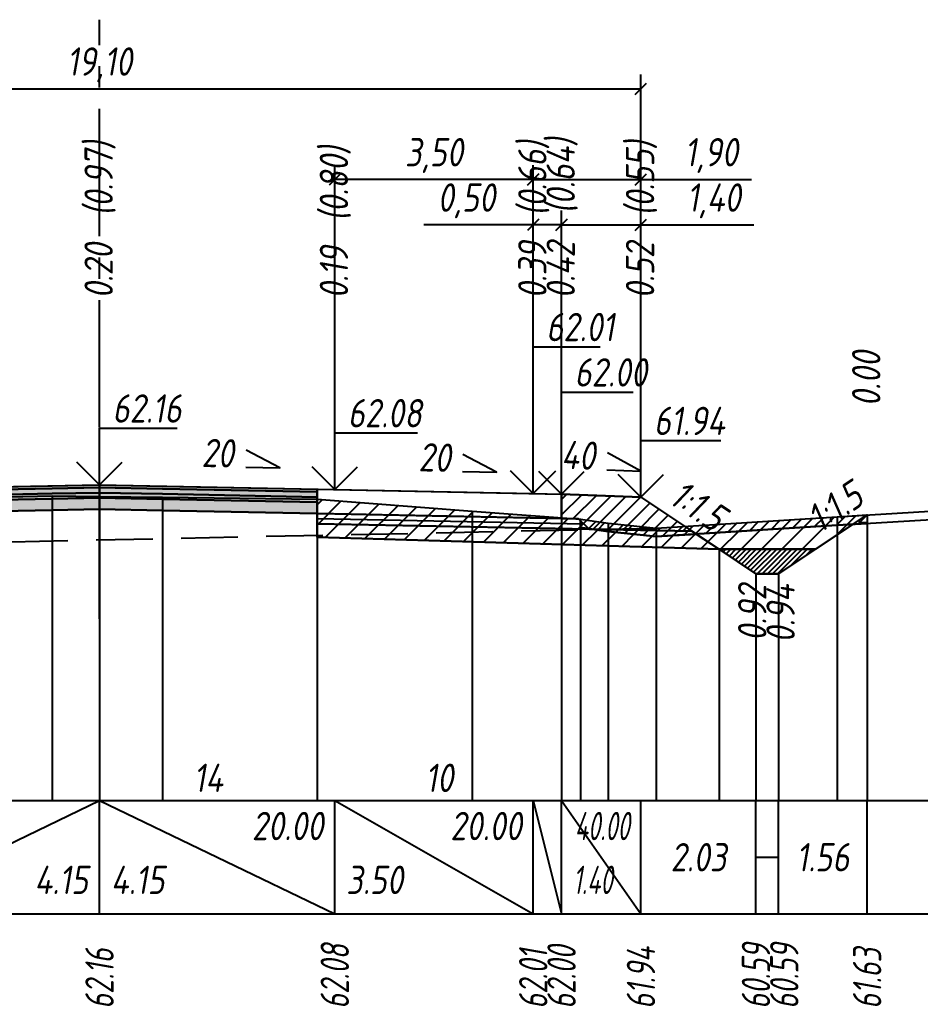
# Model space of a CAD drawing. Extents: x -717 to 1451, y -133302 to 233.
# Drawn here: x 153.1 to 232.5, y -48791.2 to -48704.1 of the extents above; entities that cross this region are included whole.
import ezdxf
from ezdxf.enums import TextEntityAlignment as Align

# ---------------------------------------------------------------- set-up
doc = ezdxf.new("R2010")
doc.units = 0
doc.linetypes.add('осевая2', pattern=[1.125, 0.75, -0.125, 0.125, -0.125])
doc.linetypes.add('штриховая', pattern=[0.75, 0.5, -0.25])
for name, color, linetype in [('Интерполированный поперечник', 2, 'Continuous'), ('Код_514', 1, 'Continuous'), ('Контур_0', 7, 'Continuous'), ('Контур_2521', 7, 'Continuous'), ('Контур_2564', 7, 'Continuous'), ('Контур_2660', 7, 'Continuous'), ('Контур_2665', 7, 'Continuous'), ('Контур_400', 7, 'Continuous'), ('Контур_508', 7, 'Continuous'), ('Контур_512', 7, 'Continuous'), ('Контур_513', 7, 'Continuous'), ('Контур_818', 7, 'Continuous'), ('Красный поперечник', 1, 'Continuous'), ('Объём_2501', 7, 'Continuous'), ('Объём_2564', 7, 'Continuous'), ('Объём_2650', 7, 'Continuous'), ('Объём_2660', 7, 'Continuous'), ('Объём_2661', 7, 'Continuous'), ('Объём_2662', 7, 'Continuous'), ('Объём_2663', 7, 'Continuous'), ('Объём_2664', 7, 'Continuous'), ('Объём_2665', 7, 'Continuous'), ('Объём_2666', 7, 'Continuous'), ('Объём_2667', 7, 'Continuous'), ('Объём_2668', 7, 'Continuous'), ('Объём_2669', 7, 'Continuous'), ('Объём_2675', 7, 'Continuous'), ('Объём_2753', 7, 'Continuous'), ('Ось', 1, 'осевая2'), ('Откосы', 7, 'Continuous'), ('Отметки покрытия', 7, 'Continuous'), ('Рабочие отметки', 7, 'Continuous'), ('Рабочие отметки доп.', 7, 'Continuous'), ('Слои выравнивания', 7, 'Continuous'), ('Таблица', 7, 'Continuous'), ('Уклоны проезжей части', 7, 'Continuous'), ('Черный поперечник', 3, 'Continuous')]:
    doc.layers.add(name, color=color, linetype=linetype)
for name, color, linetype, true_color in [('Контур_2540', 2, 'Continuous', 0xffff00), ('Контур_2560', 2, 'Continuous', 0xffff00), ('Контур_2561', 7, 'Continuous', 0xff8040), ('Контур_2562', 3, 'Continuous', 0x00ff00), ('Контур_2563', 7, 'Continuous', 0xff8000), ('Контур_2570', 7, 'Continuous', 0x80ff00), ('Контур_2725', 7, 'Continuous', 0x323232), ('Контур_2736', 4, 'Continuous', 0x00ffff), ('Контур_2737', 4, 'Continuous', 0x00ffff), ('Контур_2738', 4, 'Continuous', 0x00ffff), ('Контур_2739', 4, 'Continuous', 0x00ffff), ('Контур_2741', 4, 'Continuous', 0x00ffff), ('Контур_2742', 4, 'Continuous', 0x00ffff), ('Контур_2743', 4, 'Continuous', 0x00ffff), ('Контур_2744', 7, 'Continuous', 0xa4ffff), ('Контур_2745', 7, 'Continuous', 0xa4ffff), ('Контур_2747', 4, 'Continuous', 0x00ffff), ('Контур_2748', 4, 'Continuous', 0x00ffff), ('Контур_2749', 4, 'Continuous', 0x00ffff), ('Контур_2750', 4, 'Continuous', 0x00ffff), ('Контур_2751', 4, 'Continuous', 0x00ffff), ('Контур_2752', 4, 'Continuous', 0x00ffff), ('Контур_2760', 7, 'Continuous', 0x323232), ('Контур_2761', 7, 'Continuous', 0x323232), ('Контур_2762', 7, 'Continuous', 0x323232), ('Контур_2763', 7, 'Continuous', 0x323232), ('Контур_402', 7, 'Continuous', 0xff6464), ('Контур_703', 4, 'Continuous', 0x00ffff), ('Контур_705', 4, 'Continuous', 0x00ffff), ('Контур_707', 4, 'Continuous', 0x00ffff), ('Контур_720', 131, 'Continuous', 0xaaffff), ('Объём_2500', 7, 'Continuous', 0xc0c0c0), ('Объём_2520', 7, 'Continuous', 0x80ffff), ('Объём_2540', 2, 'Continuous', 0xffff00), ('Объём_2560', 2, 'Continuous', 0xffff00), ('Объём_2561', 7, 'Continuous', 0xff8040), ('Объём_2562', 3, 'Continuous', 0x00ff00), ('Объём_2563', 7, 'Continuous', 0xff8000), ('Объём_2570', 7, 'Continuous', 0x80ff00), ('Объём_2600', 7, 'Continuous', 0x808000), ('Объём_2620', 2, 'Continuous', 0xffff00), ('Объём_2746', 2, 'Continuous', 0xffff00)]:
    doc.layers.add(name, color=color, linetype=linetype, true_color=true_color)
doc.styles.get("Standard").update_dxf_attribs({"font": 'txt', "height": 2.5})
doc.styles.add('М', font='romand.shx', dxfattribs={"width": 0.8, "oblique": 10, "height": 2.5})
doc.dimstyles.new('ISO-25', dxfattribs={"dimtxt": 2.5, "dimasz": 2.5, "dimexe": 1.25, "dimexo": 0.625, "dimtad": 1, "dimtxsty": 'Standard', "dimcen": 2.5, "dimadec": 0, "dimazin": 0, "dimtfac": 1, "dimtmove": 0, "dimatfit": 3, "dimfxl": 1, "dimarcsym": 0})

# ---------------------------------------------------------------- blocks, each defined once
blk = doc.blocks.new('_Oblique')
at = {"color": 0, "linetype": 'ByBlock', "lineweight": -2}
blk.add_line((-0.5, -0.5), (0.5, 0.5), dxfattribs=at)
blk = doc.blocks.new('*D1154')
at = {"color": 0, "lineweight": -2, "transparency": 16777216}
for p, q in [((200.881, -48745.396), (200.881, -48720.956)), ((207.881, -48745.676), (207.881, -48720.956)), ((200.881, -48722.206), (207.881, -48722.206)), ((207.881, -48722.206), (217.851, -48722.206))]:
    blk.add_line(p, q, dxfattribs=at)
at = {"layer": 'Defpoints', "color": 0, "transparency": 16777216}
for p in [(207.881, -48722.206), (200.881, -48746.021), (207.881, -48746.301)]:
    blk.add_point(p, dxfattribs=at)
at = {"color": 0, "lineweight": -2, "transparency": 16777216, "rotation": 180}
blk.add_blockref('_Oblique', (200.881, -48722.206), dxfattribs=at)
at = {"color": 0, "lineweight": -2, "transparency": 16777216}
blk.add_blockref('_Oblique', (207.881, -48722.206), dxfattribs=at)
at = {"color": 0, "transparency": 16777216, "insert": (214.311, -48720.093), "char_height": 2.5, "width": 8.75, "attachment_point": 5, "style": 'М'}
blk.add_mtext('1,40', dxfattribs=at)
blk = doc.blocks.new('*D1156')
at = {"color": 0, "lineweight": -2, "transparency": 16777216}
for p, q in [((198.381, -48745.346), (198.381, -48720.956)), ((200.881, -48745.396), (200.881, -48720.956)), ((198.381, -48722.206), (188.731, -48722.206)), ((200.881, -48722.206), (198.381, -48722.206))]:
    blk.add_line(p, q, dxfattribs=at)
at = {"layer": 'Defpoints', "color": 0, "transparency": 16777216}
for p in [(200.881, -48722.206), (198.381, -48745.971), (200.881, -48746.021)]:
    blk.add_point(p, dxfattribs=at)
at = {"color": 0, "lineweight": -2, "transparency": 16777216, "rotation": 180}
blk.add_blockref('_Oblique', (198.381, -48722.206), dxfattribs=at)
at = {"color": 0, "lineweight": -2, "transparency": 16777216}
blk.add_blockref('_Oblique', (200.881, -48722.206), dxfattribs=at)
at = {"color": 0, "transparency": 16777216, "insert": (192.493, -48720.093), "char_height": 2.5, "width": 9.16667, "attachment_point": 5, "style": 'М'}
blk.add_mtext('0,50', dxfattribs=at)
blk = doc.blocks.new('*D1158')
at = {"color": 0, "lineweight": -2, "transparency": 16777216}
for p, q in [((180.881, -48744.996), (180.881, -48716.956)), ((198.381, -48745.346), (198.381, -48716.956)), ((198.381, -48718.206), (180.881, -48718.206))]:
    blk.add_line(p, q, dxfattribs=at)
at = {"layer": 'Defpoints', "color": 0, "transparency": 16777216}
for p in [(180.881, -48718.206), (180.881, -48745.621), (198.381, -48745.971)]:
    blk.add_point(p, dxfattribs=at)
at = {"color": 0, "lineweight": -2, "transparency": 16777216, "rotation": 180}
blk.add_blockref('_Oblique', (180.881, -48718.206), dxfattribs=at)
at = {"color": 0, "lineweight": -2, "transparency": 16777216}
blk.add_blockref('_Oblique', (198.381, -48718.206), dxfattribs=at)
at = {"color": 0, "transparency": 16777216, "insert": (189.631, -48716.093), "char_height": 2.5, "width": 9.58333, "attachment_point": 5, "style": 'М'}
blk.add_mtext('3,50', dxfattribs=at)
blk = doc.blocks.new('*D1159')
at = {"color": 0, "lineweight": -2, "transparency": 16777216}
for p, q in [((198.381, -48745.346), (198.381, -48716.956)), ((207.881, -48745.676), (207.881, -48716.956)), ((198.381, -48718.206), (207.881, -48718.206)), ((207.881, -48718.206), (217.628, -48718.206))]:
    blk.add_line(p, q, dxfattribs=at)
at = {"layer": 'Defpoints', "color": 0, "transparency": 16777216}
for p in [(198.381, -48718.206), (198.381, -48745.971), (207.881, -48746.301)]:
    blk.add_point(p, dxfattribs=at)
at = {"color": 0, "lineweight": -2, "transparency": 16777216, "rotation": 180}
blk.add_blockref('_Oblique', (198.381, -48718.206), dxfattribs=at)
at = {"color": 0, "lineweight": -2, "transparency": 16777216}
blk.add_blockref('_Oblique', (207.881, -48718.206), dxfattribs=at)
at = {"color": 0, "transparency": 16777216, "insert": (214.088, -48716.093), "char_height": 2.5, "width": 8.75, "attachment_point": 5, "style": 'М'}
blk.add_mtext('1,90', dxfattribs=at)
blk = doc.blocks.new('*D1161')
at = {"color": 0, "lineweight": -2, "transparency": 16777216}
for p, q in [((112.381, -48745.676), (112.381, -48708.956)), ((207.881, -48745.676), (207.881, -48708.956)), ((112.381, -48710.206), (207.881, -48710.206))]:
    blk.add_line(p, q, dxfattribs=at)
at = {"layer": 'Defpoints', "color": 0, "transparency": 16777216}
for p in [(207.881, -48710.206), (112.381, -48746.301), (207.881, -48746.301)]:
    blk.add_point(p, dxfattribs=at)
at = {"color": 0, "lineweight": -2, "transparency": 16777216, "rotation": 180}
blk.add_blockref('_Oblique', (112.381, -48710.206), dxfattribs=at)
at = {"color": 0, "lineweight": -2, "transparency": 16777216}
blk.add_blockref('_Oblique', (207.881, -48710.206), dxfattribs=at)
at = {"color": 0, "transparency": 16777216, "insert": (160.131, -48708.093), "char_height": 2.5, "width": 10.41667, "attachment_point": 5, "style": 'М'}
blk.add_mtext('19,10', dxfattribs=at)

msp = doc.modelspace()

# ---------------------------------------------------------------- hatches: boundary and pattern name
at = {"layer": 'Объём_2563'}
h = msp.add_hatch(dxfattribs=at)
h.set_pattern_fill('ANSI31', color=256, scale=0.3)
h.paths.add_polyline_path([(203.3, -48749.057), (202.381, -48748.138), (200.881, -48748.108), (200.881, -48745.958), (207.881, -48746.238), (212.381, -48749.238)])
at = {"layer": 'Объём_2570'}
h = msp.add_hatch(dxfattribs=at)
h.set_pattern_fill('ANSI31', color=256, scale=0.2)
h.paths.add_polyline_path([(227.828, -48748.547), (225.174, -48748.708), (209.217, -48749.716), (204.992, -48749.276), (202.554, -48748.923), (202.554, -48748.173), (204.992, -48748.526), (209.217, -48748.966), (225.174, -48747.958), (227.828, -48747.797)])
at = {"layer": 'Объём_2600'}
h = msp.add_hatch(dxfattribs=at)
h.set_pattern_fill('ANSI31', color=6, scale=0.4)
h.paths.add_polyline_path([(192.981, -48747.461), (202.554, -48748.173), (202.554, -48748.923), (204.992, -48749.276), (209.217, -48749.716), (226.591, -48748.622), (223.275, -48750.833), (214.773, -48750.833), (179.314, -48749.769), (179.314, -48746.409)])
h = msp.add_hatch(dxfattribs=at)
h.set_pattern_fill('HONEY', color=5, scale=0.3)
h.paths.add_polyline_path([(226.591, -48748.622), (227.828, -48747.797), (227.828, -48748.547)])
at = {"layer": 'Объём_2620'}
h = msp.add_hatch(dxfattribs=at)
h.set_pattern_fill('ANSI31', color=2, scale=0.1)
h.paths.add_polyline_path([(214.773, -48750.833), (223.275, -48750.833), (220.024, -48753), (218.024, -48753)])
at = {"layer": 'Слои выравнивания'}
for color, points in [(2, [(133.744, -48745.671), (139.381, -48745.558), (146.913, -48745.408), (155.969, -48745.227), (160.131, -48745.143), (160.131, -48745.393), (155.969, -48745.477), (146.913, -48745.658), (139.381, -48745.808), (133.744, -48745.921)]), (3, [(133.744, -48745.921), (139.381, -48745.808), (146.913, -48745.658), (155.969, -48745.477), (160.131, -48745.393), (160.131, -48745.843), (155.969, -48745.927), (146.913, -48746.108), (139.381, -48746.258), (133.744, -48746.371)]), (4, [(133.744, -48746.371), (139.381, -48746.258), (146.913, -48746.108), (155.969, -48745.927), (160.131, -48745.843), (160.131, -48746.293), (155.969, -48746.377), (146.913, -48746.558), (139.381, -48746.708), (133.744, -48746.821)]), (2, [(160.131, -48745.143), (165.683, -48745.254), (179.314, -48745.527), (179.314, -48745.777), (165.683, -48745.504), (160.131, -48745.393)]), (3, [(160.131, -48745.393), (165.683, -48745.504), (179.314, -48745.777), (179.314, -48746.227), (165.683, -48745.954), (160.131, -48745.843)]), (4, [(160.131, -48745.843), (165.683, -48745.954), (179.314, -48746.227), (179.314, -48746.677), (165.683, -48746.404), (160.131, -48746.293)]), (5, [(133.744, -48746.821), (139.381, -48746.708), (146.913, -48746.558), (155.969, -48746.377), (160.131, -48746.293), (160.131, -48747.293), (155.969, -48747.377), (146.913, -48747.558), (139.381, -48747.708), (133.744, -48747.821)]), (5, [(160.131, -48746.293), (165.683, -48746.404), (179.314, -48746.677), (179.314, -48747.677), (165.683, -48747.404), (160.131, -48747.293)])]:
    msp.add_hatch(color=color, dxfattribs=at).paths.add_polyline_path(points)

# ---------------------------------------------------------------- linework, layer by layer
at = {"layer": 'Интерполированный поперечник', "linetype": 'штриховая', "ltscale": 10, "flags": 128}
msp.add_lwpolyline([(92.348, -48751.426), (209.217, -48748.966)], dxfattribs=at)
at = {"layer": 'Код_514'}
for p, q in [((139.381, -48783), (160.131, -48773)), ((160.131, -48783), (160.131, -48773)), ((160.131, -48773), (180.881, -48783)), ((180.881, -48783), (180.881, -48773)), ((180.881, -48773), (198.381, -48783)), ((198.381, -48783), (198.381, -48773)), ((198.381, -48773), (200.881, -48783)), ((200.881, -48783), (200.881, -48773)), ((200.881, -48773), (207.881, -48783)), ((207.881, -48783), (207.881, -48773)), ((218.024, -48783), (218.024, -48773)), ((220.024, -48783), (220.024, -48773)), ((227.828, -48783), (227.828, -48773)), ((218.024, -48778), (220.024, -48778))]:
    msp.add_line(p, q, dxfattribs=at)
at = {"layer": 'Контур_0', "flags": 128}
for points in [[(179.314, -48745.527), (200.881, -48745.958), (200.881, -48748.108), (179.314, -48747.677), (179.314, -48745.527), (179.314, -48745.527)], [(207.881, -48746.238), (211.734, -48748.807), (211.734, -48748.807), (211.734, -48748.807), (211.734, -48748.807), (211.734, -48748.807), (211.734, -48748.807), (211.734, -48748.807), (211.734, -48748.807), (211.734, -48748.807), (211.734, -48748.807), (211.734, -48748.807), (211.734, -48748.807), (211.734, -48748.807), (211.734, -48748.807), (218.024, -48753)], [(207.881, -48746.238), (211.734, -48748.807), (211.734, -48748.807), (211.734, -48748.807), (211.734, -48748.807), (211.734, -48748.807), (211.734, -48748.807), (211.734, -48748.807), (211.734, -48748.807), (211.734, -48748.807), (211.734, -48748.807), (211.734, -48748.807), (211.734, -48748.807), (211.734, -48748.807), (211.734, -48748.807), (218.024, -48753), (220.024, -48753), (227.828, -48747.797), (227.828, -48747.797), (227.828, -48747.797), (227.828, -48747.797), (227.828, -48747.797), (227.828, -48747.797), (227.828, -48747.797), (227.828, -48747.797), (227.828, -48747.797), (227.828, -48747.797), (227.828, -48747.797), (227.828, -48747.797), (227.828, -48747.797)], [(180.881, -48747.708), (202.381, -48748.138), (203.3, -48749.057), (179.314, -48748.577), (179.314, -48747.677), (180.881, -48747.708), (180.881, -48747.708)], [(200.881, -48748.108), (202.381, -48748.138), (203.3, -48749.057), (212.381, -48749.238)]]:
    msp.add_lwpolyline(points, dxfattribs=at)
at = {"layer": 'Контур_2521', "color": 250, "flags": 128}
msp.add_lwpolyline([(179.314, -48748.127), (202.841, -48748.598)], dxfattribs=at)
at = {"layer": 'Контур_2540', "flags": 128}
msp.add_lwpolyline([(180.881, -48748.608), (212.381, -48749.238), (214.773, -48750.833), (179.314, -48749.769), (179.314, -48748.577), (180.881, -48748.608), (180.881, -48748.608)], dxfattribs=at)
at = {"layer": 'Контур_2560', "flags": 128}
msp.add_lwpolyline([(200.881, -48745.958), (207.881, -48746.238), (207.881, -48746.238), (207.881, -48746.238)], dxfattribs=at)
at = {"layer": 'Контур_2561', "flags": 128}
msp.add_lwpolyline([(200.881, -48745.958), (200.881, -48745.958), (207.881, -48746.238), (207.881, -48746.238), (200.881, -48745.958)], dxfattribs=at)
at = {"layer": 'Контур_2562', "flags": 128}
msp.add_lwpolyline([(207.881, -48746.238), (207.881, -48746.238), (207.881, -48746.238), (207.881, -48746.238), (207.881, -48746.238)], dxfattribs=at)
at = {"layer": 'Контур_2563', "flags": 128}
msp.add_lwpolyline([(203.3, -48749.057), (202.381, -48748.138), (200.881, -48748.108), (200.881, -48745.958), (207.881, -48746.238), (212.381, -48749.238), (203.3, -48749.057), (203.3, -48749.057)], dxfattribs=at)
at = {"layer": 'Контур_2564', "flags": 128}
msp.add_lwpolyline([(200.881, -48745.958), (207.881, -48746.238)], dxfattribs=at)
at = {"layer": 'Контур_2570', "flags": 128}
msp.add_lwpolyline([(80, -48751.648), (87.016, -48751.339), (88.669, -48751.426), (92.348, -48752.176), (92.348, -48752.176), (102.669, -48750.266), (109.813, -48748.783), (109.813, -48748.033), (123.612, -48747.219), (133.744, -48746.653), (146.913, -48746.336), (155.969, -48746.117), (160.131, -48746.168), (165.683, -48746.236), (179.314, -48746.409), (192.981, -48747.461), (202.554, -48748.173), (202.554, -48748.923), (204.992, -48749.276), (209.217, -48749.716), (209.217, -48749.716), (225.174, -48748.708), (251.144, -48747.137), (252.828, -48747.122)], dxfattribs=at)
at = {"layer": 'Контур_2660', "flags": 128}
msp.add_lwpolyline([(179.314, -48749.769), (214.773, -48750.833)], dxfattribs=at)
at = {"layer": 'Контур_2665', "flags": 128}
msp.add_lwpolyline([(207.881, -48746.238), (207.881, -48746.238)], dxfattribs=at)
at = {"layer": 'Контур_2725', "flags": 128}
msp.add_lwpolyline([(133.744, -48747.821), (139.381, -48747.708), (146.913, -48747.558), (155.969, -48747.377), (160.131, -48747.293), (165.683, -48747.404), (179.314, -48747.677)], dxfattribs=at)
at = {"layer": 'Контур_2736', "flags": 128}
for points in [[(207.881, -48746.238), (211.734, -48748.807)], [(211.734, -48748.807), (218.024, -48753)]]:
    msp.add_lwpolyline(points, dxfattribs=at)
at = {"layer": 'Контур_2737', "flags": 128}
msp.add_lwpolyline([(211.734, -48748.807), (211.734, -48748.807)], dxfattribs=at)
at = {"layer": 'Контур_2738', "flags": 128}
msp.add_lwpolyline([(211.734, -48748.807), (211.734, -48748.807)], dxfattribs=at)
at = {"layer": 'Контур_2739', "flags": 128}
msp.add_lwpolyline([(211.734, -48748.807), (211.734, -48748.807)], dxfattribs=at)
at = {"layer": 'Контур_2741', "flags": 128}
msp.add_lwpolyline([(227.828, -48747.797), (227.828, -48747.797)], dxfattribs=at)
at = {"layer": 'Контур_2742', "flags": 128}
msp.add_lwpolyline([(227.828, -48747.797), (227.828, -48747.797)], dxfattribs=at)
at = {"layer": 'Контур_2743', "flags": 128}
msp.add_lwpolyline([(227.828, -48747.797), (227.828, -48747.797)], dxfattribs=at)
at = {"layer": 'Контур_2744', "flags": 128}
msp.add_lwpolyline([(227.828, -48747.797), (227.828, -48747.797)], dxfattribs=at)
msp.add_lwpolyline([(227.828, -48747.797), (227.828, -48747.797)], dxfattribs=at)
msp.add_lwpolyline([(227.828, -48747.797), (227.828, -48747.797)], dxfattribs=at)
msp.add_lwpolyline([(227.828, -48747.797), (227.828, -48747.797)], dxfattribs=at)
msp.add_lwpolyline([(227.828, -48747.797), (227.828, -48747.797)], dxfattribs=at)
msp.add_lwpolyline([(227.828, -48747.797), (227.828, -48747.797)], dxfattribs=at)
at = {"layer": 'Контур_2745', "flags": 128}
msp.add_lwpolyline([(211.734, -48748.807), (211.734, -48748.807)], dxfattribs=at)
msp.add_lwpolyline([(211.734, -48748.807), (211.734, -48748.807)], dxfattribs=at)
msp.add_lwpolyline([(211.734, -48748.807), (211.734, -48748.807)], dxfattribs=at)
msp.add_lwpolyline([(211.734, -48748.807), (211.734, -48748.807)], dxfattribs=at)
msp.add_lwpolyline([(211.734, -48748.807), (211.734, -48748.807)], dxfattribs=at)
msp.add_lwpolyline([(211.734, -48748.807), (211.734, -48748.807)], dxfattribs=at)
at = {"layer": 'Контур_2747', "flags": 128}
msp.add_lwpolyline([(211.734, -48748.807), (211.734, -48748.807)], dxfattribs=at)
at = {"layer": 'Контур_2748', "flags": 128}
msp.add_lwpolyline([(211.734, -48748.807), (211.734, -48748.807)], dxfattribs=at)
at = {"layer": 'Контур_2749', "flags": 128}
msp.add_lwpolyline([(211.734, -48748.807), (211.734, -48748.807)], dxfattribs=at)
at = {"layer": 'Контур_2750', "flags": 128}
msp.add_lwpolyline([(227.828, -48747.797), (227.828, -48747.797)], dxfattribs=at)
at = {"layer": 'Контур_2751', "flags": 128}
msp.add_lwpolyline([(227.828, -48747.797), (227.828, -48747.797)], dxfattribs=at)
at = {"layer": 'Контур_2752', "flags": 128}
msp.add_lwpolyline([(227.828, -48747.797), (227.828, -48747.797)], dxfattribs=at)
at = {"layer": 'Контур_2760', "flags": 128}
msp.add_lwpolyline([(133.744, -48745.671), (139.381, -48745.558), (146.913, -48745.408), (155.969, -48745.227), (160.131, -48745.143), (165.683, -48745.254), (179.314, -48745.527)], dxfattribs=at)
at = {"layer": 'Контур_2761', "flags": 128}
msp.add_lwpolyline([(133.744, -48745.921), (139.381, -48745.808), (146.913, -48745.658), (155.969, -48745.477), (160.131, -48745.393), (165.683, -48745.504), (179.314, -48745.777)], dxfattribs=at)
at = {"layer": 'Контур_2762', "flags": 128}
msp.add_lwpolyline([(133.744, -48746.371), (139.381, -48746.258), (146.913, -48746.108), (155.969, -48745.927), (160.131, -48745.843), (165.683, -48745.954), (179.314, -48746.227)], dxfattribs=at)
at = {"layer": 'Контур_2763', "flags": 128}
msp.add_lwpolyline([(133.744, -48746.821), (139.381, -48746.708), (146.913, -48746.558), (155.969, -48746.377), (160.131, -48746.293), (165.683, -48746.404), (179.314, -48746.677)], dxfattribs=at)
at = {"layer": 'Контур_400', "flags": 128}
for points in [[(119.381, -48745.958), (121.881, -48745.908), (121.881, -48745.908), (121.881, -48745.908), (121.881, -48745.908), (121.881, -48745.908), (121.881, -48745.908), (139.381, -48745.558), (160.131, -48745.143)], [(160.131, -48745.143), (180.881, -48745.558), (198.381, -48745.908), (198.381, -48745.908), (198.381, -48745.908), (198.381, -48745.908), (198.381, -48745.908), (198.381, -48745.908), (200.881, -48745.958)]]:
    msp.add_lwpolyline(points, dxfattribs=at)
at = {"layer": 'Контур_402', "flags": 128}
msp.add_lwpolyline([(105.49, -48750.833), (133.744, -48749.985), (133.744, -48747.821), (160.131, -48747.293), (179.314, -48747.677), (179.314, -48749.769), (214.773, -48750.833)], dxfattribs=at)
at = {"layer": 'Контур_508', "flags": 128}
msp.add_lwpolyline([(105, -48751.159), (105.49, -48750.833), (133.744, -48749.985), (133.744, -48747.821), (160.131, -48747.293), (179.314, -48747.677), (179.314, -48749.769), (214.773, -48750.833), (218.024, -48753), (220.024, -48753), (227.828, -48747.797)], dxfattribs=at)
at = {"layer": 'Контур_512', "flags": 128}
msp.add_lwpolyline([(179.314, -48749.769), (214.773, -48750.833), (218.024, -48753), (220.024, -48753), (227.828, -48747.797)], dxfattribs=at)
at = {"layer": 'Контур_513', "flags": 128}
msp.add_lwpolyline([(105, -48751.159), (105.49, -48750.833), (133.744, -48749.985), (133.744, -48747.821), (160.131, -48747.293), (179.314, -48747.677), (179.314, -48749.769), (214.773, -48750.833), (218.024, -48753), (220.024, -48753), (227.828, -48747.797)], dxfattribs=at)
at = {"layer": 'Контур_703', "flags": 128}
msp.add_lwpolyline([(207.881, -48746.238), (211.734, -48748.807)], dxfattribs=at)
at = {"layer": 'Контур_705', "flags": 128}
msp.add_lwpolyline([(211.734, -48748.807), (211.734, -48748.807)], dxfattribs=at)
at = {"layer": 'Контур_707', "flags": 128}
msp.add_lwpolyline([(220.024, -48753), (227.828, -48747.797)], dxfattribs=at)
at = {"layer": 'Контур_720', "flags": 128}
msp.add_lwpolyline([(218.024, -48753), (220.024, -48753)], dxfattribs=at)
at = {"layer": 'Контур_818', "flags": 128}
msp.add_lwpolyline([(105, -48749.782), (109.813, -48748.783), (109.813, -48748.033), (123.612, -48747.219), (133.744, -48746.653), (146.913, -48746.336), (155.969, -48746.117), (160.131, -48746.168), (165.683, -48746.236), (179.314, -48746.409), (192.981, -48747.461), (202.554, -48748.173), (202.554, -48748.923), (204.992, -48749.276), (209.217, -48749.716), (209.217, -48749.716), (225.174, -48748.708), (227.828, -48748.547)], dxfattribs=at)
at = {"layer": 'Красный поперечник'}
for p, q in [((139.381, -48745.558), (160.131, -48745.143)), ((160.131, -48745.143), (180.881, -48745.558)), ((180.881, -48745.558), (198.381, -48745.908)), ((198.381, -48745.908), (200.881, -48745.958)), ((200.881, -48745.958), (207.881, -48746.238)), ((207.881, -48746.238), (218.024, -48753)), ((220.024, -48753), (227.828, -48747.797)), ((227.828, -48747.797), (227.828, -48773)), ((179.314, -48749.769), (179.314, -48773)), ((214.773, -48750.833), (214.773, -48773)), ((218.024, -48753), (218.024, -48773)), ((218.024, -48753), (220.024, -48753)), ((220.024, -48753), (220.024, -48773))]:
    msp.add_line(p, q, dxfattribs=at)
at = {"layer": 'Объём_2500', "flags": 128}
msp.add_lwpolyline([(179.314, -48745.527), (200.881, -48745.958), (200.881, -48748.108), (179.314, -48747.677), (179.314, -48745.527), (179.314, -48745.527)], dxfattribs=at)
at = {"layer": 'Объём_2501', "flags": 128}
for points in [[(119.381, -48745.958), (121.881, -48745.908), (121.881, -48745.908), (121.881, -48745.908), (121.881, -48745.908), (121.881, -48745.908), (121.881, -48745.908), (139.381, -48745.558), (160.131, -48745.143)], [(160.131, -48745.143), (180.881, -48745.558), (198.381, -48745.908), (198.381, -48745.908), (198.381, -48745.908), (198.381, -48745.908), (198.381, -48745.908), (198.381, -48745.908), (200.881, -48745.958)]]:
    msp.add_lwpolyline(points, dxfattribs=at)
at = {"layer": 'Объём_2520', "color": 250, "flags": 128}
msp.add_lwpolyline([(180.881, -48747.708), (202.381, -48748.138), (203.3, -48749.057), (179.314, -48748.577), (179.314, -48747.677), (180.881, -48747.708), (180.881, -48747.708)], dxfattribs=at)
at = {"layer": 'Объём_2540', "flags": 128}
msp.add_lwpolyline([(180.881, -48748.608), (212.381, -48749.238), (214.773, -48750.833), (179.314, -48749.769), (179.314, -48748.577), (180.881, -48748.608), (180.881, -48748.608)], dxfattribs=at)
at = {"layer": 'Объём_2560', "flags": 128}
msp.add_lwpolyline([(200.881, -48745.958), (207.881, -48746.238), (207.881, -48746.238), (207.881, -48746.238)], dxfattribs=at)
at = {"layer": 'Объём_2561', "flags": 128}
msp.add_lwpolyline([(200.881, -48745.958), (200.881, -48745.958), (207.881, -48746.238), (207.881, -48746.238), (200.881, -48745.958)], dxfattribs=at)
at = {"layer": 'Объём_2562', "flags": 128}
msp.add_lwpolyline([(207.881, -48746.238), (207.881, -48746.238), (207.881, -48746.238), (207.881, -48746.238), (207.881, -48746.238)], dxfattribs=at)
at = {"layer": 'Объём_2563', "color": 250, "flags": 128}
msp.add_lwpolyline([(203.3, -48749.057), (202.381, -48748.138), (200.881, -48748.108), (200.881, -48745.958), (207.881, -48746.238), (212.381, -48749.238), (203.3, -48749.057), (203.3, -48749.057)], dxfattribs=at)
at = {"layer": 'Объём_2564', "flags": 128}
msp.add_lwpolyline([(200.881, -48745.958), (207.881, -48746.238)], dxfattribs=at)
at = {"layer": 'Объём_2570', "flags": 128}
msp.add_lwpolyline([(227.828, -48748.547), (225.174, -48748.708), (209.217, -48749.716), (204.992, -48749.276), (202.554, -48748.923), (202.554, -48748.173), (204.992, -48748.526), (209.217, -48748.966), (225.174, -48747.958), (227.828, -48747.797), (227.828, -48748.547), (227.828, -48748.547)], dxfattribs=at)
at = {"layer": 'Объём_2600', "color": 5, "flags": 128}
msp.add_lwpolyline([(226.591, -48748.622), (227.828, -48747.797), (227.828, -48748.547), (226.591, -48748.622), (226.591, -48748.622)], dxfattribs=at)
at = {"layer": 'Объём_2620', "flags": 128}
msp.add_lwpolyline([(214.773, -48750.833), (223.275, -48750.833), (220.024, -48753), (218.024, -48753), (214.773, -48750.833), (214.773, -48750.833)], dxfattribs=at)
at = {"layer": 'Объём_2650', "color": 6, "flags": 128}
msp.add_lwpolyline([(192.981, -48747.461), (202.554, -48748.173), (202.554, -48748.923), (204.992, -48749.276), (209.217, -48749.716), (226.591, -48748.622), (223.275, -48750.833), (214.773, -48750.833), (179.314, -48749.769), (179.314, -48746.409), (192.981, -48747.461), (192.981, -48747.461)], dxfattribs=at)
at = {"layer": 'Объём_2660', "flags": 128}
msp.add_lwpolyline([(179.314, -48749.769), (214.773, -48750.833)], dxfattribs=at)
at = {"layer": 'Объём_2661', "flags": 128}
msp.add_lwpolyline([(207.881, -48746.238), (211.734, -48748.807), (214.773, -48750.833)], dxfattribs=at)
at = {"layer": 'Объём_2662', "flags": 128}
msp.add_lwpolyline([(223.275, -48750.833), (227.828, -48747.797)], dxfattribs=at)
at = {"layer": 'Объём_2663', "flags": 128}
for points in [[(214.773, -48750.833), (218.024, -48753)], [(220.024, -48753), (223.275, -48750.833)]]:
    msp.add_lwpolyline(points, dxfattribs=at)
at = {"layer": 'Объём_2664', "flags": 128}
msp.add_lwpolyline([(218.024, -48753), (220.024, -48753)], dxfattribs=at)
at = {"layer": 'Объём_2665', "flags": 128}
msp.add_lwpolyline([(207.881, -48746.238), (207.881, -48746.238)], dxfattribs=at)
at = {"layer": 'Объём_2666', "flags": 128}
for points in [[(207.881, -48746.238), (211.734, -48748.807)], [(211.734, -48748.807), (214.773, -48750.833)]]:
    msp.add_lwpolyline(points, dxfattribs=at)
at = {"layer": 'Объём_2667', "flags": 128}
for points in [[(227.828, -48747.797), (227.828, -48747.797)], [(211.734, -48748.807), (211.734, -48748.807)]]:
    msp.add_lwpolyline(points, dxfattribs=at)
at = {"layer": 'Объём_2668', "flags": 128}
for points in [[(227.828, -48747.797), (227.828, -48747.797)], [(211.734, -48748.807), (211.734, -48748.807)]]:
    msp.add_lwpolyline(points, dxfattribs=at)
at = {"layer": 'Объём_2669', "flags": 128}
for points in [[(227.828, -48747.797), (227.828, -48747.797)], [(211.734, -48748.807), (211.734, -48748.807)]]:
    msp.add_lwpolyline(points, dxfattribs=at)
at = {"layer": 'Объём_2675', "flags": 128}
for points in [[(227.828, -48747.797), (227.828, -48747.797)], [(227.828, -48747.797), (227.828, -48747.797)], [(227.828, -48747.797), (227.828, -48747.797)], [(227.828, -48747.797), (227.828, -48747.797)], [(227.828, -48747.797), (227.828, -48747.797)], [(227.828, -48747.797), (227.828, -48747.797)], [(211.734, -48748.807), (211.734, -48748.807)], [(211.734, -48748.807), (211.734, -48748.807)], [(211.734, -48748.807), (211.734, -48748.807)], [(211.734, -48748.807), (211.734, -48748.807)], [(211.734, -48748.807), (211.734, -48748.807)], [(211.734, -48748.807), (211.734, -48748.807)]]:
    msp.add_lwpolyline(points, dxfattribs=at)
at = {"layer": 'Объём_2746', "flags": 128}
msp.add_lwpolyline([(192.981, -48747.461), (202.554, -48748.173), (202.554, -48748.923), (204.992, -48749.276), (209.217, -48749.716), (212.761, -48749.492), (214.773, -48750.833), (179.314, -48749.769), (179.314, -48746.409), (192.981, -48747.461), (192.981, -48747.461)], dxfattribs=at)
at = {"layer": 'Объём_2753', "flags": 128}
msp.add_lwpolyline([(179.314, -48745.527), (179.314, -48745.527)], dxfattribs=at)
at = {"layer": 'Ось', "ltscale": 15}
msp.add_line((160.131, -48756.971), (160.131, -48704.114), dxfattribs=at)
at = {"layer": 'Откосы', "color": 1, "flags": 128}
for points in [[(173.02, -48743.584), (176.019, -48743.644), (173.05, -48742.084)], [(204.876, -48743.817), (207.873, -48743.937), (204.936, -48742.319)], [(192.145, -48743.967), (195.144, -48744.027), (192.175, -48742.467)]]:
    msp.add_lwpolyline(points, dxfattribs=at)
at = {"layer": 'Отметки покрытия', "color": 1}
for p, q in [((198.381, -48745.908), (198.381, -48732.958)), ((198.381, -48732.958), (204.281, -48732.958)), ((200.881, -48745.958), (200.881, -48736.958)), ((200.881, -48736.958), (207.181, -48736.958)), ((160.131, -48745.143), (160.131, -48740.143)), ((160.131, -48740.143), (166.981, -48740.143)), ((180.881, -48745.558), (180.881, -48740.558)), ((180.881, -48740.558), (188.181, -48740.558)), ((207.881, -48746.238), (207.881, -48741.238)), ((207.881, -48741.238), (214.931, -48741.238)), ((160.131, -48745.143), (158.131, -48743.143)), ((160.131, -48745.143), (162.131, -48743.143)), ((180.881, -48745.558), (178.881, -48743.558)), ((180.881, -48745.558), (182.881, -48743.558)), ((198.381, -48745.908), (196.381, -48743.908)), ((198.381, -48745.908), (200.381, -48743.908)), ((200.881, -48745.958), (198.881, -48743.958)), ((200.881, -48745.958), (202.881, -48743.958)), ((207.881, -48746.238), (205.881, -48744.238)), ((207.881, -48746.238), (209.881, -48744.238))]:
    msp.add_line(p, q, dxfattribs=at)
at = {"layer": 'Слои выравнивания'}
for p, q in [((160.131, -48745.143), (160.131, -48773)), ((179.314, -48745.527), (179.314, -48773)), ((200.881, -48745.958), (200.881, -48773))]:
    msp.add_line(p, q, dxfattribs=at)
at = {"layer": 'Слои выравнивания', "color": 2, "flags": 128}
for points in [[(133.744, -48745.671), (139.381, -48745.558), (146.913, -48745.408), (155.969, -48745.227), (160.131, -48745.143), (160.131, -48745.393), (155.969, -48745.477), (146.913, -48745.658), (139.381, -48745.808), (133.744, -48745.921)], [(160.131, -48745.143), (165.683, -48745.254), (179.314, -48745.527), (179.314, -48745.777), (165.683, -48745.504), (160.131, -48745.393)]]:
    msp.add_lwpolyline(points, close=True, dxfattribs=at)
at = {"layer": 'Слои выравнивания', "color": 3, "flags": 128}
for points in [[(133.744, -48745.921), (139.381, -48745.808), (146.913, -48745.658), (155.969, -48745.477), (160.131, -48745.393), (160.131, -48745.843), (155.969, -48745.927), (146.913, -48746.108), (139.381, -48746.258), (133.744, -48746.371)], [(160.131, -48745.393), (165.683, -48745.504), (179.314, -48745.777), (179.314, -48746.227), (165.683, -48745.954), (160.131, -48745.843)]]:
    msp.add_lwpolyline(points, close=True, dxfattribs=at)
at = {"layer": 'Слои выравнивания', "color": 4, "flags": 128}
for points in [[(133.744, -48746.371), (139.381, -48746.258), (146.913, -48746.108), (155.969, -48745.927), (160.131, -48745.843), (160.131, -48746.293), (155.969, -48746.377), (146.913, -48746.558), (139.381, -48746.708), (133.744, -48746.821)], [(160.131, -48745.843), (165.683, -48745.954), (179.314, -48746.227), (179.314, -48746.677), (165.683, -48746.404), (160.131, -48746.293)]]:
    msp.add_lwpolyline(points, close=True, dxfattribs=at)
at = {"layer": 'Слои выравнивания', "color": 5, "flags": 128}
for points in [[(133.744, -48746.821), (139.381, -48746.708), (146.913, -48746.558), (155.969, -48746.377), (160.131, -48746.293), (160.131, -48747.293), (155.969, -48747.377), (146.913, -48747.558), (139.381, -48747.708), (133.744, -48747.821)], [(160.131, -48746.293), (165.683, -48746.404), (179.314, -48746.677), (179.314, -48747.677), (165.683, -48747.404), (160.131, -48747.293)]]:
    msp.add_lwpolyline(points, close=True, dxfattribs=at)
at = {"layer": 'Таблица'}
for p, q in [((80, -48773), (252.828, -48773)), ((80, -48783), (252.828, -48783))]:
    msp.add_line(p, q, dxfattribs=at)
at = {"layer": 'Черный поперечник', "color": 7}
for p, q in [((155.969, -48746.117), (155.969, -48773)), ((160.131, -48746.168), (160.131, -48773)), ((165.683, -48746.236), (165.683, -48773)), ((179.314, -48746.409), (179.314, -48773)), ((192.981, -48747.461), (192.981, -48773)), ((202.554, -48748.173), (202.554, -48773)), ((225.174, -48747.958), (225.174, -48773)), ((204.992, -48748.526), (204.992, -48773)), ((209.217, -48748.966), (209.217, -48773))]:
    msp.add_line(p, q, dxfattribs=at)
at = {"layer": 'Черный поперечник', "flags": 128}
msp.add_lwpolyline([(80, -48750.898), (87.016, -48750.589), (88.669, -48750.676), (92.348, -48751.426), (102.669, -48749.516), (109.813, -48748.033), (123.612, -48747.219), (133.744, -48746.653), (146.913, -48746.336), (155.969, -48746.117), (160.131, -48746.168), (165.683, -48746.236), (179.314, -48746.409), (192.981, -48747.461), (202.554, -48748.173), (204.992, -48748.526), (209.217, -48748.966), (225.174, -48747.958), (251.144, -48746.387), (252.828, -48746.372)], dxfattribs=at)

# ---------------------------------------------------------------- texts
at = {"layer": 'Код_514', "style": 'М', "oblique": 10}
for s, width, p in [('20.00', 0.8, (179.881, -48774)), ('20.00', 0.8, (197.381, -48774)), ('40.00', 0.6, (206.881, -48774))]:
    msp.add_text(s, height=2.5, dxfattribs=dict(at, width=width)).set_placement(p, align=Align.TOP_RIGHT)
at = {"layer": 'Код_514', "style": 'М', "oblique": 10, "width": 0.8}
for s, p in [('2.03', (212.953, -48778)), ('1.56', (223.926, -48778))]:
    msp.add_text(s, height=2.5, dxfattribs=at).set_placement(p, align=Align.MIDDLE_CENTER)
msp.add_text('4.15', height=2.5, dxfattribs=at).set_placement((159.131, -48782), align=Align.BOTTOM_RIGHT)
at = {"layer": 'Код_514', "style": 'М', "oblique": 10}
for s, width, p in [('4.15', 0.8, (161.131, -48782)), ('3.50', 0.8, (181.881, -48782)), ('1.40', 0.6, (201.881, -48782))]:
    msp.add_text(s, height=2.5, dxfattribs=dict(at, width=width)).set_placement(p, align=Align.BOTTOM_LEFT)
at = {"layer": 'Код_514', "style": 'М', "oblique": 10, "width": 0.7}
for s, p in [('62.08', (180.881, -48791.382)), ('62.00', (200.881, -48791.382)), ('61.94', (207.881, -48791.382)), ('60.59', (218.024, -48791.382)), ('60.59', (220.524, -48791.382)), ('61.63', (227.828, -48791.382)), ('62.16', (160.131, -48791.382)), ('62.01', (198.381, -48791.382))]:
    msp.add_text(s, height=2.5, rotation=90, dxfattribs=at).set_placement(p, align=Align.MIDDLE_LEFT)
at = {"layer": 'Отметки покрытия', "color": 1, "style": 'М', "oblique": 10, "width": 0.8}
for s, p in [('62.01', (199.522, -48733.227)), ('62.00', (202.022, -48737.227)), ('62.16', (161.272, -48740.412)), ('62.08', (182.022, -48740.827)), ('61.94', (209.022, -48741.507))]:
    msp.add_text(s, height=2.5, dxfattribs=at).set_placement(p, align=Align.BOTTOM_LEFT)
at = {"layer": 'Рабочие отметки', "color": 1, "style": 'М', "oblique": 10, "width": 0.8}
for s, p in [('0.20', (160.053, -48728.708)), ('0.19', (180.803, -48728.708)), ('0.39', (198.303, -48728.708)), ('0.42', (200.803, -48728.708)), ('0.52', (207.803, -48728.708)), ('0.00', (227.75, -48738.228))]:
    msp.add_text(s, height=2.5, rotation=90, dxfattribs=at).set_placement(p, align=Align.MIDDLE_LEFT)
for s, p in [('0.92', (217.696, -48753.931)), ('0.94', (220.196, -48753.931))]:
    msp.add_text(s, height=2.5, rotation=90, dxfattribs=at).set_placement(p, align=Align.MIDDLE_RIGHT)
at = {"layer": 'Рабочие отметки доп.', "color": 1, "style": 'М', "oblique": 10, "width": 0.8}
for s, p in [('(0.64)', (200.803, -48721.208)), ('(0.97)', (160.053, -48721.408)), ('(0.80)', (180.803, -48721.858)), ('(0.66)', (198.303, -48721.408)), ('(0.55)', (207.803, -48721.408))]:
    msp.add_text(s, height=2.5, rotation=90, dxfattribs=at).set_placement(p, align=Align.MIDDLE_LEFT)
at = {"layer": 'Слои выравнивания', "style": 'М', "oblique": 10, "width": 0.8}
for s, p in [('14', (169.723, -48773)), ('10', (190.098, -48773))]:
    msp.add_text(s, height=2.5, dxfattribs=at).set_placement(p, align=Align.BOTTOM_CENTER)
at = {"layer": 'Уклоны проезжей части', "color": 1, "style": 'М', "oblique": 10, "width": 0.8}
for s, rotation, p in [('20', 358.85423, (170.526, -48744.351)), ('20', 358.85423, (189.651, -48744.734)), ('40', 357.70938, (202.284, -48744.533)), ('1:1.5', 33.69007, (226.124, -48748.729)), ('1:1.5', 326.30994, (211.832, -48748.667))]:
    msp.add_text(s, height=2.5, rotation=rotation, dxfattribs=at).set_placement(p, align=Align.BOTTOM_CENTER)

# ---------------------------------------------------------------- dimensions: what is measured, and where the dimension line sits
at = {"color": 5}
dim = msp.add_linear_dim(base=(207.881, -48710.206), p1=(112.381, -48746.301), p2=(207.881, -48746.301), angle=180, dimstyle='ISO-25', override={"dimasz": 1, "dimlfac": 0.2, "dimzin": 0, "dimtxsty": 'М', "dimblk1": 'Oblique', "dimblk2": 'Oblique', "dimsah": 1}, dxfattribs=at)
dim.commit()
dim.dimension.update_dxf_attribs({"geometry": '*D1161', "text_midpoint": (160.131, -48708.093)})
dim = msp.add_linear_dim(base=(180.881, -48718.206), p1=(198.381, -48745.971), p2=(180.881, -48745.621), dimstyle='ISO-25', override={"dimasz": 1, "dimlfac": 0.2, "dimzin": 0, "dimtxsty": 'М', "dimblk1": 'Oblique', "dimblk2": 'Oblique', "dimsah": 1}, dxfattribs=at)
dim.commit()
dim.dimension.update_dxf_attribs({"geometry": '*D1158', "text_midpoint": (189.631, -48716.093)})
dim = msp.add_linear_dim(base=(198.381, -48718.206), p1=(207.881, -48746.301), p2=(198.381, -48745.971), dimstyle='ISO-25', override={"dimasz": 1, "dimlfac": 0.2, "dimzin": 0, "dimtxsty": 'М', "dimblk1": 'Oblique', "dimblk2": 'Oblique', "dimsah": 1}, dxfattribs=at)
dim.commit()
dim.dimension.update_dxf_attribs({"geometry": '*D1159', "text_midpoint": (214.088, -48718.206), "dimtype": 160})
for base, p1, p2, picture, middle in [((200.881, -48722.206), (198.381, -48745.971), (200.881, -48746.021), '*D1156', (192.493, -48722.206)), ((207.881, -48722.206), (200.881, -48746.021), (207.881, -48746.301), '*D1154', (214.311, -48722.206))]:
    dim = msp.add_linear_dim(base=base, p1=p1, p2=p2, angle=180, dimstyle='ISO-25', override={"dimasz": 1, "dimlfac": 0.2, "dimzin": 0, "dimtxsty": 'М', "dimblk1": 'Oblique', "dimblk2": 'Oblique', "dimsah": 1}, dxfattribs=at)
    dim.commit()
    dim.dimension.update_dxf_attribs({"geometry": picture, "text_midpoint": middle, "dimtype": 160})

doc.saveas('drawing.dxf')
